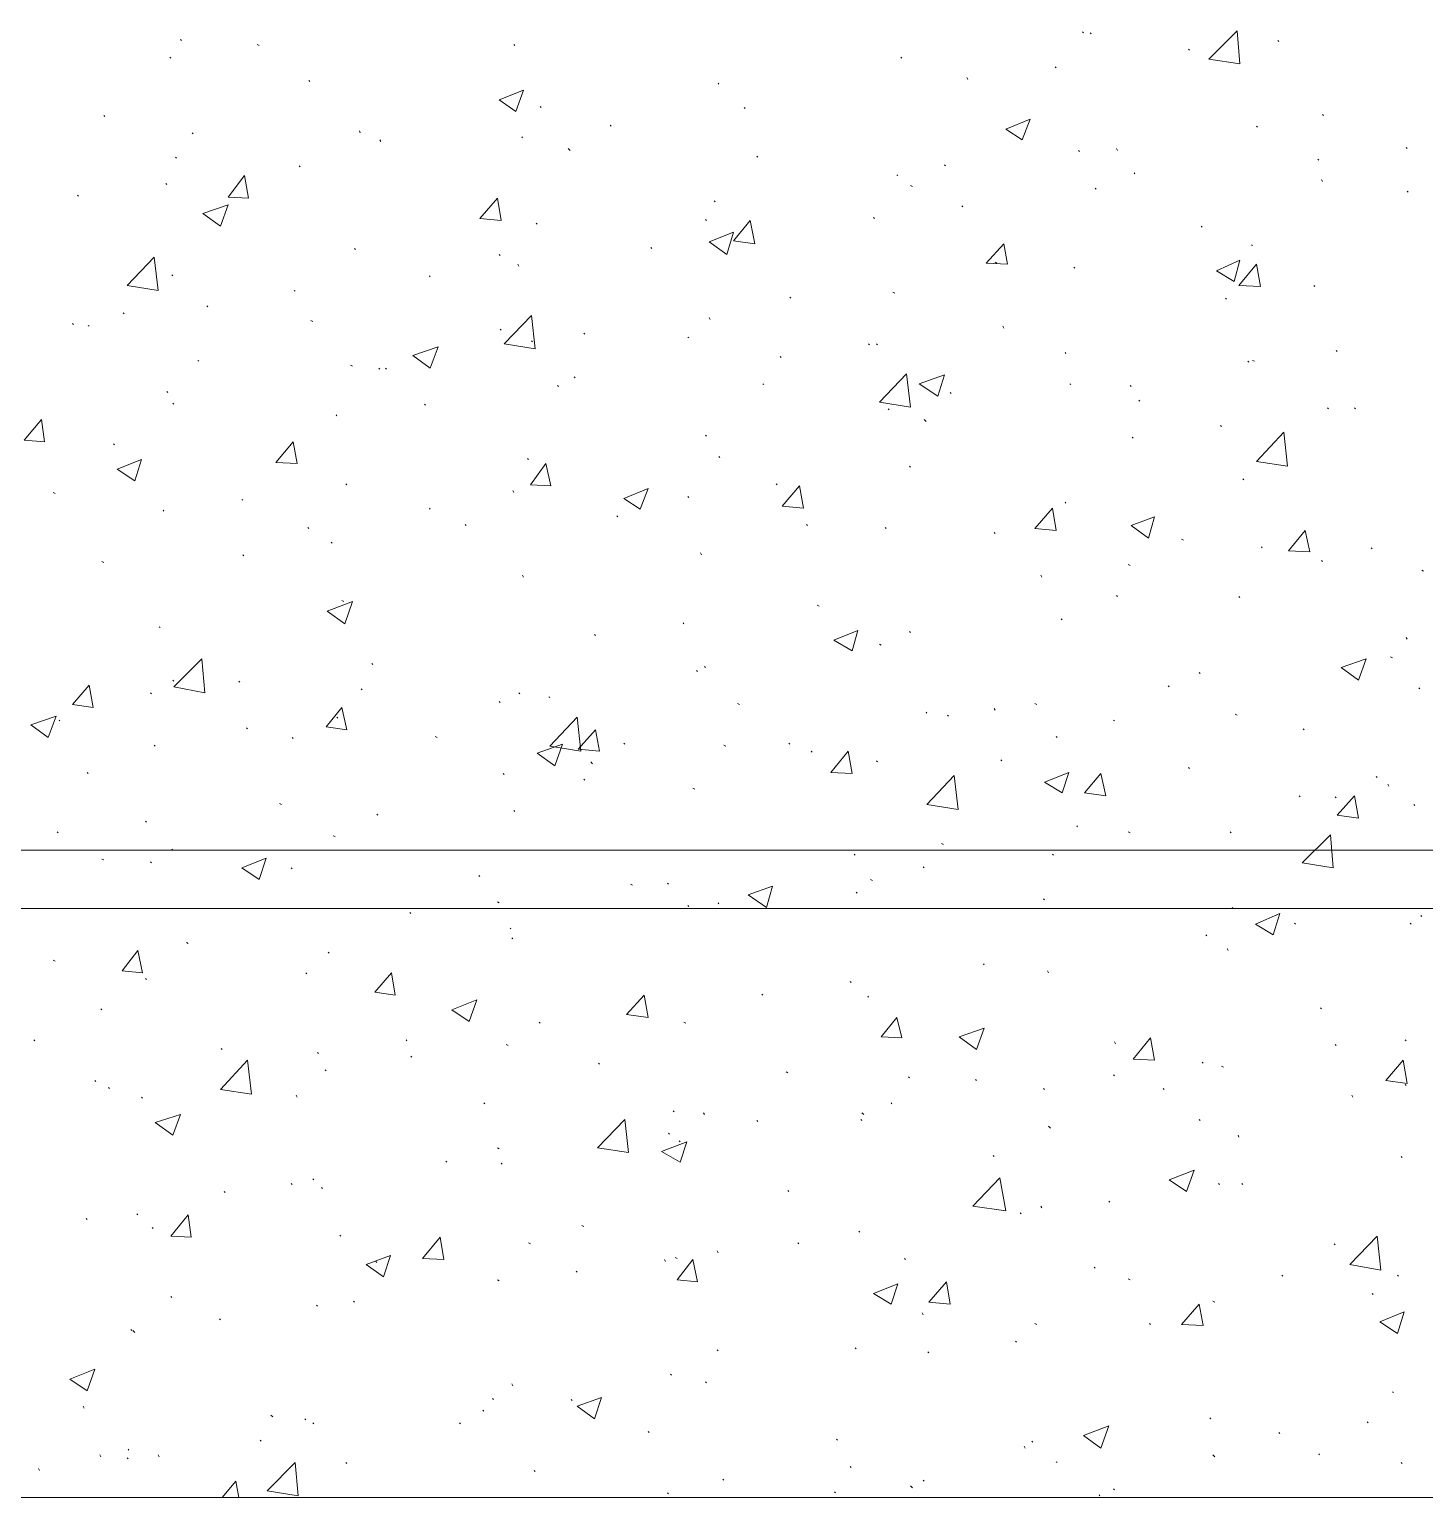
# Model space of a CAD drawing. Header units: millimetres. Extents: x 2928 to 3112, y 1220 to 1280.
# Drawn here: x 2955.221 to 2957.613, y 1240.79 to 1243.308 of the extents above; entities that cross this region are included whole.
import ezdxf

# ---------------------------------------------------------------- set-up
doc = ezdxf.new("R2010")
doc.units = ezdxf.units.MM

msp = doc.modelspace()

# ---------------------------------------------------------------- linework, layer by layer
at = {"color": 253, "linetype": 'Continuous', "lineweight": 5, "true_color": 0x9a9a9a}
for points in [[(2940.97965, 1262.56226), (2981.54689, 1262.56226), (2981.54689, 1240.79028), (2940.97965, 1240.79028)], [(2941.98633, 1261.55224), (2980.53854, 1261.55224), (2980.53854, 1241.8003), (2941.98633, 1241.8003)]]:
    msp.add_lwpolyline(points, close=True, dxfattribs=at)
msp.add_lwpolyline([(2961.2116, 1241.9003), (2942.08633, 1241.9003), (2942.08633, 1247.74538), (2950.25144, 1247.74538), (2950.25144, 1256.61384), (2942.08633, 1256.61384), (2942.08633, 1261.45224), (2961.2116, 1261.45224), (2961.2116, 1249.1904)], dxfattribs=at)
at = {"color": 92, "linetype": 'Continuous', "lineweight": 13, "true_color": 0x00b800}
for points in [[(2955.48152, 1243.28865), (2955.47985, 1243.29032), (2955.47985, 1243.29032)], [(2957.02821, 1243.30198), (2957.02654, 1243.30365), (2957.02654, 1243.30365)], [(2957.04154, 1243.30032), (2957.03988, 1243.30198), (2957.03988, 1243.30198)], [(2957.24321, 1243.25698), (2957.29155, 1243.30532), (2957.29155, 1243.30532)], [(2957.29655, 1243.24865), (2957.29155, 1243.30532), (2957.29155, 1243.30532)], [(2957.36321, 1243.28698), (2957.36155, 1243.28865), (2957.36155, 1243.28865)], [(2955.46319, 1243.25865), (2955.46152, 1243.26032), (2955.46152, 1243.26032)], [(2955.61485, 1243.28032), (2955.61152, 1243.28198), (2955.61152, 1243.28198)], [(2956.05319, 1243.28032), (2956.05153, 1243.28198), (2956.05153, 1243.28198)], [(2956.71654, 1243.25865), (2956.71487, 1243.26032), (2956.71487, 1243.26032)], [(2957.20988, 1243.27198), (2957.20821, 1243.27365), (2957.20821, 1243.27365)], [(2956.98154, 1243.24198), (2956.97987, 1243.24365), (2956.97987, 1243.24365)], [(2957.24321, 1243.25698), (2957.29655, 1243.24865), (2957.29655, 1243.24865)], [(2955.70152, 1243.21865), (2955.69986, 1243.22032), (2955.69986, 1243.22032)], [(2956.4032, 1243.21365), (2956.40153, 1243.21532), (2956.40153, 1243.21532)], [(2956.82987, 1243.22198), (2956.82821, 1243.22532), (2956.82821, 1243.22532)], [(2956.02653, 1243.18698), (2956.06819, 1243.20365), (2956.06819, 1243.20365)], [(2956.02653, 1243.18698), (2956.05486, 1243.16698), (2956.05486, 1243.16698)], [(2956.05486, 1243.16698), (2956.06819, 1243.20365), (2956.06819, 1243.20365)], [(2955.34985, 1243.15865), (2955.34818, 1243.16031), (2955.34818, 1243.16031)], [(2956.0982, 1243.17365), (2956.09653, 1243.17532), (2956.09653, 1243.17532)], [(2956.4482, 1243.17198), (2956.44653, 1243.17365), (2956.44653, 1243.17365)], [(2957.43988, 1243.16031), (2957.43821, 1243.16198), (2957.43821, 1243.16198)], [(2956.2182, 1243.14198), (2956.21653, 1243.14365), (2956.21653, 1243.14365)], [(2956.89487, 1243.13698), (2956.93654, 1243.15365), (2956.93654, 1243.15365)], [(2956.89487, 1243.13698), (2956.92321, 1243.11865), (2956.92321, 1243.11865)], [(2956.92321, 1243.11865), (2956.93654, 1243.15365), (2956.93654, 1243.15365)], [(2957.32655, 1243.14031), (2957.32488, 1243.14198), (2957.32488, 1243.14198)], [(2955.50152, 1243.12865), (2955.49985, 1243.13031), (2955.49985, 1243.13031)], [(2955.78819, 1243.13031), (2955.78652, 1243.13365), (2955.78652, 1243.13365)], [(2955.82319, 1243.11531), (2955.82152, 1243.11865), (2955.82152, 1243.11865)], [(2956.06653, 1243.12198), (2956.06486, 1243.12365), (2956.06486, 1243.12365)], [(2955.47319, 1243.08698), (2955.47152, 1243.08865), (2955.47152, 1243.08865)], [(2956.1482, 1243.10031), (2956.14486, 1243.10365), (2956.14486, 1243.10365)], [(2956.46987, 1243.08865), (2956.4682, 1243.09031), (2956.4682, 1243.09031)], [(2957.02154, 1243.09865), (2957.01987, 1243.10031), (2957.01987, 1243.10031)], [(2957.08654, 1243.10031), (2957.08488, 1243.10365), (2957.08488, 1243.10365)], [(2957.43155, 1243.08365), (2957.42988, 1243.08531), (2957.42988, 1243.08531)], [(2957.58322, 1243.10365), (2957.58155, 1243.10531), (2957.58155, 1243.10531)], [(2955.68486, 1243.07198), (2955.68319, 1243.07365), (2955.68319, 1243.07365)], [(2956.70987, 1243.05698), (2956.7082, 1243.05865), (2956.7082, 1243.05865)], [(2956.79154, 1243.07365), (2956.78987, 1243.07531), (2956.78987, 1243.07531)], [(2957.11654, 1243.06031), (2957.11488, 1243.06198), (2957.11488, 1243.06198)], [(2955.45652, 1243.04198), (2955.45485, 1243.04365), (2955.45485, 1243.04365)], [(2955.56152, 1243.02031), (2955.58985, 1243.05698), (2955.58985, 1243.05698)], [(2955.59652, 1243.01865), (2955.58985, 1243.05698), (2955.58985, 1243.05698)], [(2956.73487, 1243.03865), (2956.73154, 1243.04031), (2956.73154, 1243.04031)], [(2957.04988, 1243.03365), (2957.04821, 1243.03531), (2957.04821, 1243.03531)], [(2957.43821, 1243.04698), (2957.43655, 1243.05031), (2957.43655, 1243.05031)], [(2955.30485, 1243.02198), (2955.30318, 1243.02365), (2955.30318, 1243.02365)], [(2955.56152, 1243.02031), (2955.59652, 1243.01865), (2955.59652, 1243.01865)], [(2955.99319, 1242.98365), (2956.02319, 1243.01865), (2956.02319, 1243.01865)], [(2956.02986, 1242.98031), (2956.02319, 1243.01865), (2956.02319, 1243.01865)], [(2956.39653, 1243.01198), (2956.39487, 1243.01365), (2956.39487, 1243.01365)], [(2957.58488, 1243.02865), (2957.58322, 1243.03031), (2957.58322, 1243.03031)], [(2955.51819, 1242.99198), (2955.56152, 1243.00698), (2955.56152, 1243.00698)], [(2955.51819, 1242.99198), (2955.54819, 1242.97031), (2955.54819, 1242.97031)], [(2955.54819, 1242.97031), (2955.56152, 1243.00698), (2955.56152, 1243.00698)], [(2955.99319, 1242.98365), (2956.02986, 1242.98031), (2956.02986, 1242.98031)], [(2956.66987, 1242.98365), (2956.6682, 1242.98531), (2956.6682, 1242.98531)], [(2956.82154, 1243.00365), (2956.81987, 1243.00531), (2956.81987, 1243.00531)], [(2956.09153, 1242.97365), (2956.08986, 1242.97531), (2956.08986, 1242.97531)], [(2956.38153, 1242.98031), (2956.37987, 1242.98198), (2956.37987, 1242.98198)], [(2956.38653, 1242.94365), (2956.4282, 1242.96031), (2956.4282, 1242.96031)], [(2956.41653, 1242.92198), (2956.4282, 1242.96031), (2956.4282, 1242.96031)], [(2956.4282, 1242.94531), (2956.45653, 1242.98031), (2956.45653, 1242.98031)], [(2956.46487, 1242.94031), (2956.45653, 1242.98031), (2956.45653, 1242.98031)], [(2957.23154, 1242.96865), (2957.22988, 1242.97031), (2957.22988, 1242.97031)], [(2956.2882, 1242.93198), (2956.28653, 1242.93365), (2956.28653, 1242.93365)], [(2956.38653, 1242.94365), (2956.41653, 1242.92198), (2956.41653, 1242.92198)], [(2956.4282, 1242.94531), (2956.46487, 1242.94031), (2956.46487, 1242.94031)], [(2956.86154, 1242.90698), (2956.89154, 1242.94031), (2956.89154, 1242.94031)], [(2956.89821, 1242.90531), (2956.89154, 1242.94031), (2956.89154, 1242.94031)], [(2957.31821, 1242.93698), (2957.31655, 1242.93865), (2957.31655, 1242.93865)], [(2955.38818, 1242.86864), (2955.43485, 1242.91698), (2955.43485, 1242.91698)], [(2955.44152, 1242.86031), (2955.43485, 1242.91698), (2955.43485, 1242.91698)], [(2955.77986, 1242.93031), (2955.77819, 1242.93198), (2955.77819, 1242.93198)], [(2956.02819, 1242.92031), (2956.02653, 1242.92198), (2956.02653, 1242.92198)], [(2956.87987, 1242.90698), (2956.87654, 1242.90864), (2956.87654, 1242.90864)], [(2957.25654, 1242.89364), (2957.29655, 1242.91198), (2957.29655, 1242.91198)], [(2957.28655, 1242.87531), (2957.29655, 1242.91198), (2957.29655, 1242.91198)], [(2955.46652, 1242.88531), (2955.46485, 1242.88698), (2955.46485, 1242.88698)], [(2955.90819, 1242.88364), (2955.90653, 1242.88531), (2955.90653, 1242.88531)], [(2956.05986, 1242.90198), (2956.05819, 1242.90531), (2956.05819, 1242.90531)], [(2956.86154, 1242.90698), (2956.89821, 1242.90531), (2956.89821, 1242.90531)], [(2957.01321, 1242.89864), (2957.01154, 1242.90031), (2957.01154, 1242.90031)], [(2957.25654, 1242.89364), (2957.28655, 1242.87531), (2957.28655, 1242.87531)], [(2957.29488, 1242.86864), (2957.32488, 1242.90531), (2957.32488, 1242.90531)], [(2957.33155, 1242.86698), (2957.32488, 1242.90531), (2957.32488, 1242.90531)], [(2955.38818, 1242.86864), (2955.44152, 1242.86031), (2955.44152, 1242.86031)], [(2955.67652, 1242.85864), (2955.67486, 1242.86031), (2955.67486, 1242.86031)], [(2957.29488, 1242.86864), (2957.33155, 1242.86698), (2957.33155, 1242.86698)], [(2957.42488, 1242.86698), (2957.42321, 1242.86864), (2957.42321, 1242.86864)], [(2955.52652, 1242.83198), (2955.52485, 1242.83364), (2955.52485, 1242.83364)], [(2956.52653, 1242.84698), (2956.52487, 1242.84864), (2956.52487, 1242.84864)], [(2956.70487, 1242.85531), (2956.70154, 1242.85698), (2956.70154, 1242.85698)], [(2957.27321, 1242.84531), (2957.27155, 1242.84698), (2957.27155, 1242.84698)], [(2955.38318, 1242.82031), (2955.38152, 1242.82198), (2955.38152, 1242.82198)], [(2955.70652, 1242.80698), (2955.70319, 1242.80864), (2955.70319, 1242.80864)], [(2956.03486, 1242.76864), (2956.08153, 1242.81698), (2956.08153, 1242.81698)], [(2956.08819, 1242.76031), (2956.08153, 1242.81698), (2956.08153, 1242.81698)], [(2956.3882, 1242.81031), (2956.38653, 1242.81364), (2956.38653, 1242.81364)], [(2955.29652, 1242.80198), (2955.29485, 1242.80364), (2955.29485, 1242.80364)], [(2955.32318, 1242.79864), (2955.32152, 1242.80031), (2955.32152, 1242.80031)], [(2956.02986, 1242.79198), (2956.02819, 1242.79364), (2956.02819, 1242.79364)], [(2956.1732, 1242.78531), (2956.17153, 1242.78698), (2956.17153, 1242.78698)], [(2956.89154, 1242.79531), (2956.88987, 1242.79864), (2956.88987, 1242.79864)], [(2955.87819, 1242.74864), (2955.92153, 1242.76364), (2955.92153, 1242.76364)], [(2955.90819, 1242.72698), (2955.92153, 1242.76364), (2955.92153, 1242.76364)], [(2956.03486, 1242.76864), (2956.08819, 1242.76031), (2956.08819, 1242.76031)], [(2956.08319, 1242.77198), (2956.08153, 1242.77364), (2956.08153, 1242.77364)], [(2956.35153, 1242.77864), (2956.34987, 1242.78031), (2956.34987, 1242.78031)], [(2956.66154, 1242.76698), (2956.65987, 1242.76864), (2956.65987, 1242.76864)], [(2956.67487, 1242.76698), (2956.6732, 1242.76864), (2956.6732, 1242.76864)], [(2957.46321, 1242.75531), (2957.46155, 1242.75698), (2957.46155, 1242.75698)], [(2955.51152, 1242.73864), (2955.50985, 1242.74031), (2955.50985, 1242.74031)], [(2955.77486, 1242.73031), (2955.77152, 1242.73198), (2955.77152, 1242.73198)], [(2955.87819, 1242.74864), (2955.90819, 1242.72698), (2955.90819, 1242.72698)], [(2956.50987, 1242.74531), (2956.5082, 1242.74698), (2956.5082, 1242.74698)], [(2956.99821, 1242.75198), (2956.99654, 1242.75364), (2956.99654, 1242.75364)], [(2957.31155, 1242.73698), (2957.30988, 1242.73864), (2957.30988, 1242.73864)], [(2957.32155, 1242.73864), (2957.31821, 1242.74031), (2957.31821, 1242.74031)], [(2955.82152, 1242.72531), (2955.81986, 1242.72698), (2955.81986, 1242.72698)], [(2955.83319, 1242.72531), (2955.83152, 1242.72698), (2955.83152, 1242.72698)], [(2956.15653, 1242.71031), (2956.15486, 1242.71198), (2956.15486, 1242.71198)], [(2956.6782, 1242.66864), (2956.72487, 1242.71698), (2956.72487, 1242.71698)], [(2956.73154, 1242.66031), (2956.72487, 1242.71698), (2956.72487, 1242.71698)], [(2956.74654, 1242.70031), (2956.78987, 1242.71531), (2956.78987, 1242.71531)], [(2956.7782, 1242.67864), (2956.78987, 1242.71531), (2956.78987, 1242.71531)], [(2955.45819, 1242.68531), (2955.45652, 1242.68697), (2955.45652, 1242.68697)], [(2956.1282, 1242.69531), (2956.12653, 1242.69698), (2956.12653, 1242.69698)], [(2956.47987, 1242.69864), (2956.4782, 1242.70031), (2956.4782, 1242.70031)], [(2956.74654, 1242.70031), (2956.7782, 1242.67864), (2956.7782, 1242.67864)], [(2956.80154, 1242.68364), (2956.79987, 1242.68531), (2956.79987, 1242.68531)], [(2957.00654, 1242.69864), (2957.00487, 1242.70031), (2957.00487, 1242.70031)], [(2957.10988, 1242.69531), (2957.10821, 1242.69698), (2957.10821, 1242.69698)], [(2955.46819, 1242.66531), (2955.46652, 1242.66697), (2955.46652, 1242.66697)], [(2955.89986, 1242.66364), (2955.89819, 1242.66531), (2955.89819, 1242.66531)], [(2956.6782, 1242.66864), (2956.73154, 1242.66031), (2956.73154, 1242.66031)], [(2956.69487, 1242.65531), (2956.6932, 1242.65697), (2956.6932, 1242.65697)], [(2957.12488, 1242.67031), (2957.12321, 1242.67197), (2957.12321, 1242.67197)], [(2957.44821, 1242.65697), (2957.44655, 1242.65864), (2957.44655, 1242.65864)], [(2957.49488, 1242.65697), (2957.49321, 1242.65864), (2957.49321, 1242.65864)], [(2955.21152, 1242.60364), (2955.24152, 1242.63864), (2955.24152, 1242.63864)], [(2955.24652, 1242.60031), (2955.24152, 1242.63864), (2955.24152, 1242.63864)], [(2955.74819, 1242.64531), (2955.74652, 1242.64697), (2955.74652, 1242.64697)], [(2956.7582, 1242.63531), (2956.75487, 1242.63864), (2956.75487, 1242.63864)], [(2956.38153, 1242.61031), (2956.37987, 1242.61197), (2956.37987, 1242.61197)], [(2957.11321, 1242.60697), (2957.11154, 1242.60864), (2957.11154, 1242.60864)], [(2957.26488, 1242.62697), (2957.26321, 1242.62864), (2957.26321, 1242.62864)], [(2957.32488, 1242.56697), (2957.37155, 1242.61697), (2957.37155, 1242.61697)], [(2957.37821, 1242.55864), (2957.37155, 1242.61697), (2957.37155, 1242.61697)], [(2955.21152, 1242.60364), (2955.24652, 1242.60031), (2955.24652, 1242.60031)], [(2955.36652, 1242.59531), (2955.36485, 1242.59697), (2955.36485, 1242.59697)], [(2955.64319, 1242.56531), (2955.67319, 1242.60031), (2955.67319, 1242.60031)], [(2955.67986, 1242.56364), (2955.67319, 1242.60031), (2955.67319, 1242.60031)], [(2955.37152, 1242.55364), (2955.41319, 1242.57031), (2955.41319, 1242.57031)], [(2955.40152, 1242.53364), (2955.41319, 1242.57031), (2955.41319, 1242.57031)], [(2955.64319, 1242.56531), (2955.67986, 1242.56364), (2955.67986, 1242.56364)], [(2956.07653, 1242.57031), (2956.07486, 1242.57197), (2956.07486, 1242.57197)], [(2956.07986, 1242.52697), (2956.10653, 1242.56364), (2956.10653, 1242.56364)], [(2956.11486, 1242.52531), (2956.10653, 1242.56364), (2956.10653, 1242.56364)], [(2956.40487, 1242.57364), (2956.4032, 1242.57531), (2956.4032, 1242.57531)], [(2956.73154, 1242.55697), (2956.72987, 1242.55864), (2956.72987, 1242.55864)], [(2957.32488, 1242.56697), (2957.37821, 1242.55864), (2957.37821, 1242.55864)], [(2955.37152, 1242.55364), (2955.40152, 1242.53364), (2955.40152, 1242.53364)], [(2957.30321, 1242.53531), (2957.30155, 1242.53697), (2957.30155, 1242.53697)], [(2955.26485, 1242.51197), (2955.26152, 1242.51364), (2955.26152, 1242.51364)], [(2955.76486, 1242.52697), (2955.76319, 1242.52864), (2955.76319, 1242.52864)], [(2956.05153, 1242.51364), (2956.04986, 1242.51697), (2956.04986, 1242.51697)], [(2956.07986, 1242.52697), (2956.11486, 1242.52531), (2956.11486, 1242.52531)], [(2956.23986, 1242.50364), (2956.28153, 1242.52031), (2956.28153, 1242.52031)], [(2956.2682, 1242.48531), (2956.28153, 1242.52031), (2956.28153, 1242.52031)], [(2956.35153, 1242.50531), (2956.34987, 1242.50697), (2956.34987, 1242.50697)], [(2956.5032, 1242.52697), (2956.50153, 1242.52864), (2956.50153, 1242.52864)], [(2956.51153, 1242.49031), (2956.54153, 1242.52531), (2956.54153, 1242.52531)], [(2956.5482, 1242.48697), (2956.54153, 1242.52531), (2956.54153, 1242.52531)], [(2955.45152, 1242.48197), (2955.44985, 1242.48364), (2955.44985, 1242.48364)], [(2955.58652, 1242.50031), (2955.58485, 1242.50197), (2955.58485, 1242.50197)], [(2955.90819, 1242.48531), (2955.90653, 1242.48697), (2955.90653, 1242.48697)], [(2956.23986, 1242.50364), (2956.2682, 1242.48531), (2956.2682, 1242.48531)], [(2956.51153, 1242.49031), (2956.5482, 1242.48697), (2956.5482, 1242.48697)], [(2956.94487, 1242.45197), (2956.97487, 1242.48697), (2956.97487, 1242.48697)], [(2956.98154, 1242.44864), (2956.97487, 1242.48697), (2956.97487, 1242.48697)], [(2956.99821, 1242.49531), (2956.99654, 1242.49697), (2956.99654, 1242.49697)], [(2955.96986, 1242.45697), (2955.96819, 1242.45864), (2955.96819, 1242.45864)], [(2956.22986, 1242.47197), (2956.2282, 1242.47364), (2956.2282, 1242.47364)], [(2956.55487, 1242.45697), (2956.5532, 1242.45864), (2956.5532, 1242.45864)], [(2957.10988, 1242.45697), (2957.14988, 1242.47197), (2957.14988, 1242.47197)], [(2957.10988, 1242.45697), (2957.13988, 1242.4353), (2957.13988, 1242.4353)], [(2957.13988, 1242.4353), (2957.14988, 1242.47197), (2957.14988, 1242.47197)], [(2955.69986, 1242.45197), (2955.69819, 1242.45364), (2955.69819, 1242.45364)], [(2956.68987, 1242.45197), (2956.6882, 1242.45364), (2956.6882, 1242.45364)], [(2956.87654, 1242.44364), (2956.87487, 1242.4453), (2956.87487, 1242.4453)], [(2956.94487, 1242.45197), (2956.98154, 1242.44864), (2956.98154, 1242.44864)], [(2957.19988, 1242.43197), (2957.19654, 1242.43364), (2957.19654, 1242.43364)], [(2957.37988, 1242.41364), (2957.40821, 1242.44864), (2957.40821, 1242.44864)], [(2957.41655, 1242.41197), (2957.40821, 1242.44864), (2957.40821, 1242.44864)], [(2955.58819, 1242.4053), (2955.58652, 1242.40697), (2955.58652, 1242.40697)], [(2955.73986, 1242.42697), (2955.73819, 1242.42864), (2955.73819, 1242.42864)], [(2956.3732, 1242.40697), (2956.37153, 1242.4103), (2956.37153, 1242.4103)], [(2957.33488, 1242.41864), (2957.33321, 1242.4203), (2957.33321, 1242.4203)], [(2957.37988, 1242.41364), (2957.41655, 1242.41197), (2957.41655, 1242.41197)], [(2957.52322, 1242.41697), (2957.52155, 1242.41864), (2957.52155, 1242.41864)], [(2955.34818, 1242.39364), (2955.34485, 1242.3953), (2955.34485, 1242.3953)], [(2957.10821, 1242.38864), (2957.10488, 1242.3903), (2957.10488, 1242.3903)], [(2957.43821, 1242.3953), (2957.43655, 1242.39697), (2957.43655, 1242.39697)], [(2957.61155, 1242.37864), (2957.60822, 1242.3803), (2957.60822, 1242.3803)], [(2956.06819, 1242.36864), (2956.06653, 1242.37197), (2956.06653, 1242.37197)], [(2956.95654, 1242.36864), (2956.95487, 1242.37197), (2956.95487, 1242.37197)], [(2955.75986, 1242.32697), (2955.75652, 1242.32864), (2955.75652, 1242.32864)], [(2957.08654, 1242.3353), (2957.08488, 1242.33697), (2957.08488, 1242.33697)], [(2957.29655, 1242.33364), (2957.29488, 1242.3353), (2957.29488, 1242.3353)], [(2955.73152, 1242.3103), (2955.77486, 1242.32697), (2955.77486, 1242.32697)], [(2955.73152, 1242.3103), (2955.76152, 1242.28864), (2955.76152, 1242.28864)], [(2955.76152, 1242.28864), (2955.77486, 1242.32697), (2955.77486, 1242.32697)], [(2956.57487, 1242.31864), (2956.57154, 1242.3203), (2956.57154, 1242.3203)], [(2955.44485, 1242.28197), (2955.44319, 1242.28364), (2955.44319, 1242.28364)], [(2956.3432, 1242.28864), (2956.34153, 1242.2903), (2956.34153, 1242.2903)], [(2956.99154, 1242.2953), (2956.98987, 1242.29697), (2956.98987, 1242.29697)], [(2956.19153, 1242.26864), (2956.18986, 1242.2703), (2956.18986, 1242.2703)], [(2956.59987, 1242.2603), (2956.64154, 1242.27697), (2956.64154, 1242.27697)], [(2956.59987, 1242.2603), (2956.63154, 1242.24197), (2956.63154, 1242.24197)], [(2956.63154, 1242.24197), (2956.64154, 1242.27697), (2956.64154, 1242.27697)], [(2956.68154, 1242.25197), (2956.6782, 1242.25364), (2956.6782, 1242.25364)], [(2956.73154, 1242.27364), (2956.72987, 1242.2753), (2956.72987, 1242.2753)], [(2957.58322, 1242.26197), (2957.58155, 1242.2653), (2957.58155, 1242.2653)], [(2955.46819, 1242.1803), (2955.51652, 1242.22864), (2955.51652, 1242.22864)], [(2955.52152, 1242.1703), (2955.51652, 1242.22864), (2955.51652, 1242.22864)], [(2957.46988, 1242.21363), (2957.51322, 1242.22864), (2957.51322, 1242.22864)], [(2957.49988, 1242.19197), (2957.51322, 1242.22864), (2957.51322, 1242.22864)], [(2957.55822, 1242.2303), (2957.55488, 1242.23197), (2957.55488, 1242.23197)], [(2955.80986, 1242.21863), (2955.80819, 1242.2203), (2955.80819, 1242.2203)], [(2956.36653, 1242.20697), (2956.36487, 1242.20863), (2956.36487, 1242.20863)], [(2956.37987, 1242.21363), (2956.3782, 1242.2153), (2956.3782, 1242.2153)], [(2957.22821, 1242.20363), (2957.22654, 1242.2053), (2957.22654, 1242.2053)], [(2957.46988, 1242.21363), (2957.49988, 1242.19197), (2957.49988, 1242.19197)], [(2955.29485, 1242.1503), (2955.32318, 1242.18363), (2955.32318, 1242.18363)], [(2955.32985, 1242.1453), (2955.32318, 1242.18363), (2955.32318, 1242.18363)], [(2955.46819, 1242.1903), (2955.46652, 1242.19197), (2955.46652, 1242.19197)], [(2955.46819, 1242.1803), (2955.52152, 1242.1703), (2955.52152, 1242.1703)], [(2955.58152, 1242.18863), (2955.57985, 1242.1903), (2955.57985, 1242.1903)], [(2957.17488, 1242.1803), (2957.17321, 1242.18197), (2957.17321, 1242.18197)], [(2957.60488, 1242.17697), (2957.60322, 1242.17863), (2957.60322, 1242.17863)], [(2955.42985, 1242.16863), (2955.42819, 1242.1703), (2955.42819, 1242.1703)], [(2955.79152, 1242.1753), (2955.78986, 1242.17697), (2955.78986, 1242.17697)], [(2956.02819, 1242.15363), (2956.02653, 1242.1553), (2956.02653, 1242.1553)], [(2956.06153, 1242.16863), (2956.05986, 1242.1703), (2956.05986, 1242.1703)], [(2956.1132, 1242.16197), (2956.11153, 1242.16363), (2956.11153, 1242.16363)], [(2955.22318, 1242.1153), (2955.26652, 1242.1303), (2955.26652, 1242.1303)], [(2955.25318, 1242.09363), (2955.26652, 1242.1303), (2955.26652, 1242.1303)], [(2955.29485, 1242.1503), (2955.32985, 1242.1453), (2955.32985, 1242.1453)], [(2955.72986, 1242.11197), (2955.75652, 1242.1453), (2955.75652, 1242.1453)], [(2955.74986, 1242.12697), (2955.74819, 1242.12863), (2955.74819, 1242.12863)], [(2955.76486, 1242.10697), (2955.75652, 1242.1453), (2955.75652, 1242.1453)], [(2956.1132, 1242.07863), (2956.15986, 1242.12863), (2956.15986, 1242.12863)], [(2956.16653, 1242.0703), (2956.15986, 1242.12863), (2956.15986, 1242.12863)], [(2956.4382, 1242.1503), (2956.43487, 1242.15197), (2956.43487, 1242.15197)], [(2956.75987, 1242.1353), (2956.7582, 1242.13697), (2956.7582, 1242.13697)], [(2956.79654, 1242.1303), (2956.79487, 1242.13197), (2956.79487, 1242.13197)], [(2956.87654, 1242.1403), (2956.87487, 1242.14363), (2956.87487, 1242.14363)], [(2956.94821, 1242.1503), (2956.94487, 1242.15197), (2956.94487, 1242.15197)], [(2957.29155, 1242.13197), (2957.28821, 1242.13363), (2957.28821, 1242.13363)], [(2955.22318, 1242.1153), (2955.25318, 1242.09363), (2955.25318, 1242.09363)], [(2955.27318, 1242.12197), (2955.27152, 1242.12363), (2955.27152, 1242.12363)], [(2955.59485, 1242.10863), (2955.59319, 1242.1103), (2955.59319, 1242.1103)], [(2955.72986, 1242.11197), (2955.76486, 1242.10697), (2955.76486, 1242.10697)], [(2956.16153, 1242.07363), (2956.19153, 1242.10697), (2956.19153, 1242.10697)], [(2956.1982, 1242.0703), (2956.19153, 1242.10697), (2956.19153, 1242.10697)], [(2957.08154, 1242.12197), (2957.07988, 1242.12363), (2957.07988, 1242.12363)], [(2957.40655, 1242.10697), (2957.40488, 1242.10863), (2957.40488, 1242.10863)], [(2955.43652, 1242.07863), (2955.43485, 1242.0803), (2955.43485, 1242.0803)], [(2955.67319, 1242.09197), (2955.67152, 1242.09363), (2955.67152, 1242.09363)], [(2955.91986, 1242.09363), (2955.91653, 1242.0953), (2955.91653, 1242.0953)], [(2956.09153, 1242.06697), (2956.13486, 1242.08197), (2956.13486, 1242.08197)], [(2956.1132, 1242.07863), (2956.16653, 1242.0703), (2956.16653, 1242.0703)], [(2956.12153, 1242.0453), (2956.13486, 1242.08197), (2956.13486, 1242.08197)], [(2956.24153, 1242.08197), (2956.23986, 1242.08363), (2956.23986, 1242.08363)], [(2956.41487, 1242.07863), (2956.41153, 1242.0803), (2956.41153, 1242.0803)], [(2956.52487, 1242.08197), (2956.5232, 1242.08363), (2956.5232, 1242.08363)], [(2956.98321, 1242.09363), (2956.98154, 1242.0953), (2956.98154, 1242.0953)], [(2956.09153, 1242.06697), (2956.12153, 1242.0453), (2956.12153, 1242.0453)], [(2956.16153, 1242.07363), (2956.1982, 1242.0703), (2956.1982, 1242.0703)], [(2956.18653, 1242.04863), (2956.1832, 1242.05197), (2956.1832, 1242.05197)], [(2956.5632, 1242.06863), (2956.56154, 1242.0703), (2956.56154, 1242.0703)], [(2956.59487, 1242.03363), (2956.62487, 1242.0703), (2956.62487, 1242.0703)], [(2956.63154, 1242.03197), (2956.62487, 1242.0703), (2956.62487, 1242.0703)], [(2956.67487, 1242.05197), (2956.6732, 1242.05363), (2956.6732, 1242.05363)], [(2956.88821, 1242.05363), (2956.88654, 1242.0553), (2956.88654, 1242.0553)], [(2955.32152, 1242.03197), (2955.31985, 1242.03363), (2955.31985, 1242.03363)], [(2956.03486, 1242.0303), (2956.03319, 1242.03197), (2956.03319, 1242.03197)], [(2956.59487, 1242.03363), (2956.63154, 1242.03197), (2956.63154, 1242.03197)], [(2956.75987, 1241.97863), (2956.80654, 1242.02863), (2956.80654, 1242.02863)], [(2956.81321, 1241.9703), (2956.80654, 1242.02863), (2956.80654, 1242.02863)], [(2956.96154, 1242.01697), (2957.00321, 1242.03363), (2957.00321, 1242.03363)], [(2956.99154, 1241.99863), (2957.00321, 1242.03363), (2957.00321, 1242.03363)], [(2957.02988, 1241.99863), (2957.05821, 1242.03197), (2957.05821, 1242.03197)], [(2957.06654, 1241.99363), (2957.05821, 1242.03197), (2957.05821, 1242.03197)], [(2957.20988, 1242.0403), (2957.20821, 1242.04197), (2957.20821, 1242.04197)], [(2957.53155, 1242.0253), (2957.52988, 1242.02697), (2957.52988, 1242.02697)], [(2956.1732, 1242.0203), (2956.17153, 1242.02197), (2956.17153, 1242.02197)], [(2956.36153, 1242.0053), (2956.3582, 1242.00697), (2956.3582, 1242.00697)], [(2956.96154, 1242.01697), (2956.99154, 1241.99863), (2956.99154, 1241.99863)], [(2957.55155, 1242.0103), (2957.54988, 1242.01363), (2957.54988, 1242.01363)], [(2955.65319, 1241.97863), (2955.64986, 1241.9803), (2955.64986, 1241.9803)], [(2956.75987, 1241.97863), (2956.81321, 1241.9703), (2956.81321, 1241.9703)], [(2957.02988, 1241.99863), (2957.06654, 1241.99363), (2957.06654, 1241.99363)], [(2957.39988, 1241.99196), (2957.39821, 1241.99363), (2957.39821, 1241.99363)], [(2957.46155, 1241.9903), (2957.45988, 1241.99196), (2957.45988, 1241.99196)], [(2957.46321, 1241.9603), (2957.49321, 1241.99363), (2957.49321, 1241.99363)], [(2957.49988, 1241.9553), (2957.49321, 1241.99363), (2957.49321, 1241.99363)], [(2957.59655, 1241.97696), (2957.59488, 1241.97863), (2957.59488, 1241.97863)], [(2955.81819, 1241.9603), (2955.81652, 1241.96196), (2955.81652, 1241.96196)], [(2956.05319, 1241.96696), (2956.05153, 1241.96863), (2956.05153, 1241.96863)], [(2957.46321, 1241.9603), (2957.49988, 1241.9553), (2957.49988, 1241.9553)], [(2955.26985, 1241.9303), (2955.26818, 1241.93196), (2955.26818, 1241.93196)], [(2955.42152, 1241.94863), (2955.41985, 1241.9503), (2955.41985, 1241.9503)], [(2957.01821, 1241.9403), (2957.01654, 1241.94196), (2957.01654, 1241.94196)], [(2957.10821, 1241.9303), (2957.10488, 1241.93196), (2957.10488, 1241.93196)], [(2957.28155, 1241.9303), (2957.27988, 1241.93196), (2957.27988, 1241.93196)], [(2957.40321, 1241.87863), (2957.45155, 1241.92696), (2957.45155, 1241.92696)], [(2957.45655, 1241.8703), (2957.45155, 1241.92696), (2957.45155, 1241.92696)], [(2955.46652, 1241.9003), (2955.46485, 1241.90196), (2955.46485, 1241.90196)], [(2955.74486, 1241.92363), (2955.74152, 1241.9253), (2955.74152, 1241.9253)], [(2956.7882, 1241.9103), (2956.78487, 1241.91196), (2956.78487, 1241.91196)], [(2955.34818, 1241.88363), (2955.34485, 1241.8853), (2955.34485, 1241.8853)], [(2955.42985, 1241.87863), (2955.42819, 1241.8803), (2955.42819, 1241.8803)], [(2955.58485, 1241.8703), (2955.62652, 1241.88696), (2955.62652, 1241.88696)], [(2955.61485, 1241.8503), (2955.62652, 1241.88696), (2955.62652, 1241.88696)], [(2956.63654, 1241.89196), (2956.63487, 1241.89363), (2956.63487, 1241.89363)], [(2956.97654, 1241.89196), (2956.97487, 1241.89363), (2956.97487, 1241.89363)], [(2957.40321, 1241.87863), (2957.45655, 1241.8703), (2957.45655, 1241.8703)], [(2955.58485, 1241.8703), (2955.61485, 1241.8503), (2955.61485, 1241.8503)], [(2955.67152, 1241.86863), (2955.66986, 1241.8703), (2955.66986, 1241.8703)], [(2955.99319, 1241.8553), (2955.99153, 1241.85696), (2955.99153, 1241.85696)], [(2956.66654, 1241.84863), (2956.6632, 1241.8503), (2956.6632, 1241.8503)], [(2956.75487, 1241.8703), (2956.7532, 1241.87196), (2956.7532, 1241.87196)], [(2956.25486, 1241.8403), (2956.25153, 1241.84196), (2956.25153, 1241.84196)], [(2956.31653, 1241.84196), (2956.31486, 1241.84363), (2956.31486, 1241.84363)], [(2956.4532, 1241.82363), (2956.49487, 1241.83863), (2956.49487, 1241.83863)], [(2956.48487, 1241.80196), (2956.49487, 1241.83863), (2956.49487, 1241.83863)], [(2956.63987, 1241.82696), (2956.6382, 1241.82863), (2956.6382, 1241.82863)], [(2956.02653, 1241.8103), (2956.02319, 1241.81196), (2956.02319, 1241.81196)], [(2956.35153, 1241.80363), (2956.34987, 1241.8053), (2956.34987, 1241.8053)], [(2956.4032, 1241.80863), (2956.40153, 1241.8103), (2956.40153, 1241.8103)], [(2956.4532, 1241.82363), (2956.48487, 1241.80196), (2956.48487, 1241.80196)], [(2956.96154, 1241.8153), (2956.95987, 1241.81696), (2956.95987, 1241.81696)], [(2957.28488, 1241.8003), (2957.28321, 1241.80196), (2957.28321, 1241.80196)], [(2955.87486, 1241.79196), (2955.87319, 1241.79363), (2955.87319, 1241.79363)], [(2957.32321, 1241.77363), (2957.36488, 1241.79196), (2957.36488, 1241.79196)], [(2957.35321, 1241.75529), (2957.36488, 1241.79196), (2957.36488, 1241.79196)], [(2957.39155, 1241.77363), (2957.38988, 1241.7753), (2957.38988, 1241.7753)], [(2957.58988, 1241.77363), (2957.58822, 1241.7753), (2957.58822, 1241.7753)], [(2957.60822, 1241.78696), (2957.60655, 1241.78863), (2957.60655, 1241.78863)], [(2956.04653, 1241.7653), (2956.04486, 1241.76696), (2956.04486, 1241.76696)], [(2956.04986, 1241.74863), (2956.04819, 1241.75029), (2956.04819, 1241.75029)], [(2957.23988, 1241.75363), (2957.23821, 1241.75529), (2957.23821, 1241.75529)], [(2957.32321, 1241.77363), (2957.35321, 1241.75529), (2957.35321, 1241.75529)], [(2955.37985, 1241.69363), (2955.40652, 1241.72863), (2955.40652, 1241.72863)], [(2955.41485, 1241.69029), (2955.40652, 1241.72863), (2955.40652, 1241.72863)], [(2955.49319, 1241.74029), (2955.48985, 1241.74196), (2955.48985, 1241.74196)], [(2955.73486, 1241.72363), (2955.73319, 1241.72529), (2955.73319, 1241.72529)], [(2957.27655, 1241.72863), (2957.27488, 1241.73196), (2957.27488, 1241.73196)], [(2955.26485, 1241.71029), (2955.26152, 1241.71196), (2955.26152, 1241.71196)], [(2956.85821, 1241.70363), (2956.85654, 1241.70529), (2956.85654, 1241.70529)], [(2955.37985, 1241.69363), (2955.41485, 1241.69029), (2955.41485, 1241.69029)], [(2955.42152, 1241.67863), (2955.41985, 1241.68029), (2955.41985, 1241.68029)], [(2955.69652, 1241.68863), (2955.69486, 1241.69029), (2955.69486, 1241.69029)], [(2955.81319, 1241.65696), (2955.84152, 1241.69029), (2955.84152, 1241.69029)], [(2955.84819, 1241.65196), (2955.84152, 1241.69029), (2955.84152, 1241.69029)], [(2956.62987, 1241.67363), (2956.6282, 1241.67529), (2956.6282, 1241.67529)], [(2956.96821, 1241.69029), (2956.96654, 1241.69363), (2956.96654, 1241.69363)], [(2955.81319, 1241.65696), (2955.84819, 1241.65196), (2955.84819, 1241.65196)], [(2956.24486, 1241.61863), (2956.27486, 1241.65196), (2956.27486, 1241.65196)], [(2956.28153, 1241.61363), (2956.27486, 1241.65196), (2956.27486, 1241.65196)], [(2956.4782, 1241.65196), (2956.47653, 1241.65363), (2956.47653, 1241.65363)], [(2956.65987, 1241.64863), (2956.6582, 1241.65029), (2956.6582, 1241.65029)], [(2955.34485, 1241.62696), (2955.34318, 1241.62863), (2955.34318, 1241.62863)], [(2955.94486, 1241.62696), (2955.98819, 1241.64363), (2955.98819, 1241.64363)], [(2955.94486, 1241.62696), (2955.97486, 1241.60696), (2955.97486, 1241.60696)], [(2955.97486, 1241.60696), (2955.98819, 1241.64363), (2955.98819, 1241.64363)], [(2957.43655, 1241.62863), (2957.43488, 1241.63029), (2957.43488, 1241.63029)], [(2956.09653, 1241.60363), (2956.09486, 1241.60529), (2956.09486, 1241.60529)], [(2956.24486, 1241.61863), (2956.28153, 1241.61363), (2956.28153, 1241.61363)], [(2956.34653, 1241.60363), (2956.3432, 1241.60529), (2956.3432, 1241.60529)], [(2956.68154, 1241.58029), (2956.7082, 1241.61363), (2956.7082, 1241.61363)], [(2956.71654, 1241.57863), (2956.7082, 1241.61363), (2956.7082, 1241.61363)], [(2955.22985, 1241.57363), (2955.22818, 1241.57529), (2955.22818, 1241.57529)], [(2955.86819, 1241.57363), (2955.86653, 1241.57529), (2955.86653, 1241.57529)], [(2956.68154, 1241.58029), (2956.71654, 1241.57863), (2956.71654, 1241.57863)], [(2956.81487, 1241.58029), (2956.85821, 1241.59529), (2956.85821, 1241.59529)], [(2956.81487, 1241.58029), (2956.84487, 1241.55863), (2956.84487, 1241.55863)], [(2956.84487, 1241.55863), (2956.85821, 1241.59529), (2956.85821, 1241.59529)], [(2957.11321, 1241.54196), (2957.14321, 1241.57863), (2957.14321, 1241.57863)], [(2957.14988, 1241.54029), (2957.14321, 1241.57863), (2957.14321, 1241.57863)], [(2957.58155, 1241.57363), (2957.57988, 1241.57529), (2957.57988, 1241.57529)], [(2955.55152, 1241.55863), (2955.54985, 1241.56029), (2955.54985, 1241.56029)], [(2955.71652, 1241.55196), (2955.71486, 1241.55363), (2955.71486, 1241.55363)], [(2956.04153, 1241.56529), (2956.03819, 1241.56696), (2956.03819, 1241.56696)], [(2957.08321, 1241.56863), (2957.08154, 1241.57196), (2957.08154, 1241.57196)], [(2957.46155, 1241.56529), (2957.45988, 1241.56696), (2957.45988, 1241.56696)], [(2955.54819, 1241.49029), (2955.59485, 1241.54029), (2955.59485, 1241.54029)], [(2955.60152, 1241.48196), (2955.59485, 1241.54029), (2955.59485, 1241.54029)], [(2955.72986, 1241.52196), (2955.72819, 1241.52362), (2955.72819, 1241.52362)], [(2955.87653, 1241.54529), (2955.87486, 1241.54696), (2955.87486, 1241.54696)], [(2956.1982, 1241.53363), (2956.19653, 1241.53529), (2956.19653, 1241.53529)], [(2957.11321, 1241.54196), (2957.14988, 1241.54029), (2957.14988, 1241.54029)], [(2957.23321, 1241.53529), (2957.23154, 1241.53696), (2957.23154, 1241.53696)], [(2957.26821, 1241.52863), (2957.26488, 1241.53029), (2957.26488, 1241.53029)], [(2957.54655, 1241.50529), (2957.57655, 1241.54029), (2957.57655, 1241.54029)], [(2957.58322, 1241.50029), (2957.57655, 1241.54029), (2957.57655, 1241.54029)], [(2955.33485, 1241.50362), (2955.33318, 1241.50529), (2955.33318, 1241.50529)], [(2956.52153, 1241.51862), (2956.5182, 1241.52029), (2956.5182, 1241.52029)], [(2956.72987, 1241.51029), (2956.7282, 1241.51196), (2956.7282, 1241.51196)], [(2956.84487, 1241.50529), (2956.84321, 1241.50696), (2956.84321, 1241.50696)], [(2957.08154, 1241.51362), (2957.07988, 1241.51529), (2957.07988, 1241.51529)], [(2957.54655, 1241.50529), (2957.58322, 1241.50029), (2957.58322, 1241.50029)], [(2957.58155, 1241.49696), (2957.57988, 1241.49862), (2957.57988, 1241.49862)], [(2955.35818, 1241.49196), (2955.35652, 1241.49362), (2955.35652, 1241.49362)], [(2955.41485, 1241.47529), (2955.41319, 1241.47696), (2955.41319, 1241.47696)], [(2955.54819, 1241.49029), (2955.60152, 1241.48196), (2955.60152, 1241.48196)], [(2955.67986, 1241.47696), (2955.67819, 1241.48029), (2955.67819, 1241.48029)], [(2956.96154, 1241.49029), (2956.95987, 1241.49196), (2956.95987, 1241.49196)], [(2957.16654, 1241.49029), (2957.16488, 1241.49196), (2957.16488, 1241.49196)], [(2957.48988, 1241.47696), (2957.48821, 1241.48029), (2957.48821, 1241.48029)], [(2956.00153, 1241.46529), (2955.99986, 1241.46696), (2955.99986, 1241.46696)], [(2956.32653, 1241.45196), (2956.32486, 1241.45362), (2956.32486, 1241.45362)], [(2956.3782, 1241.44696), (2956.37653, 1241.45029), (2956.37653, 1241.45029)], [(2956.65154, 1241.44696), (2956.6482, 1241.45029), (2956.6482, 1241.45029)], [(2956.69987, 1241.46529), (2956.6982, 1241.46696), (2956.6982, 1241.46696)], [(2955.43652, 1241.43362), (2955.47985, 1241.44696), (2955.47985, 1241.44696)], [(2955.43652, 1241.43362), (2955.46652, 1241.41196), (2955.46652, 1241.41196)], [(2955.46652, 1241.41196), (2955.47985, 1241.44696), (2955.47985, 1241.44696)], [(2956.19486, 1241.39029), (2956.24153, 1241.43862), (2956.24153, 1241.43862)], [(2956.2482, 1241.38196), (2956.24153, 1241.43862), (2956.24153, 1241.43862)], [(2956.46987, 1241.43529), (2956.4682, 1241.43696), (2956.4682, 1241.43696)], [(2956.6482, 1241.43696), (2956.64654, 1241.43862), (2956.64654, 1241.43862)], [(2956.97154, 1241.42362), (2956.96821, 1241.42696), (2956.96821, 1241.42696)], [(2957.22821, 1241.43696), (2957.22654, 1241.43862), (2957.22654, 1241.43862)], [(2956.30486, 1241.38362), (2956.3482, 1241.40029), (2956.3482, 1241.40029)], [(2956.3182, 1241.41362), (2956.31653, 1241.41529), (2956.31653, 1241.41529)], [(2956.33653, 1241.40029), (2956.33487, 1241.40196), (2956.33487, 1241.40196)], [(2956.33653, 1241.36529), (2956.3482, 1241.40029), (2956.3482, 1241.40029)], [(2957.29488, 1241.40862), (2957.29321, 1241.41196), (2957.29321, 1241.41196)], [(2956.02653, 1241.38862), (2956.02319, 1241.39029), (2956.02319, 1241.39029)], [(2956.19486, 1241.39029), (2956.2482, 1241.38196), (2956.2482, 1241.38196)], [(2956.30486, 1241.38362), (2956.33653, 1241.36529), (2956.33653, 1241.36529)], [(2956.87487, 1241.37529), (2956.87321, 1241.37696), (2956.87321, 1241.37696)], [(2957.57488, 1241.37362), (2957.57322, 1241.37529), (2957.57322, 1241.37529)], [(2955.93653, 1241.36529), (2955.93486, 1241.36696), (2955.93486, 1241.36696)], [(2956.03153, 1241.36196), (2956.02986, 1241.36362), (2956.02986, 1241.36362)], [(2957.17488, 1241.33529), (2957.21821, 1241.35196), (2957.21821, 1241.35196)], [(2957.20488, 1241.31529), (2957.21821, 1241.35196), (2957.21821, 1241.35196)], [(2955.67152, 1241.32696), (2955.66986, 1241.32862), (2955.66986, 1241.32862)], [(2955.70819, 1241.33529), (2955.70652, 1241.33696), (2955.70652, 1241.33696)], [(2955.72319, 1241.32029), (2955.72152, 1241.32196), (2955.72152, 1241.32196)], [(2956.83821, 1241.29029), (2956.88487, 1241.33862), (2956.88487, 1241.33862)], [(2956.89487, 1241.28195), (2956.88487, 1241.33862), (2956.88487, 1241.33862)], [(2957.17488, 1241.33529), (2957.20488, 1241.31529), (2957.20488, 1241.31529)], [(2957.26155, 1241.32696), (2957.25988, 1241.32862), (2957.25988, 1241.32862)], [(2957.30155, 1241.32696), (2957.29988, 1241.32862), (2957.29988, 1241.32862)], [(2955.55652, 1241.31362), (2955.55485, 1241.31529), (2955.55485, 1241.31529)], [(2956.5232, 1241.31529), (2956.52153, 1241.31696), (2956.52153, 1241.31696)], [(2957.07321, 1241.29696), (2957.07154, 1241.29862), (2957.07154, 1241.29862)], [(2955.40652, 1241.27529), (2955.40485, 1241.27695), (2955.40485, 1241.27695)], [(2955.46319, 1241.23862), (2955.49319, 1241.27529), (2955.49319, 1241.27529)], [(2955.49819, 1241.23695), (2955.49319, 1241.27529), (2955.49319, 1241.27529)], [(2956.83821, 1241.29029), (2956.89487, 1241.28195), (2956.89487, 1241.28195)], [(2956.92154, 1241.27695), (2956.91987, 1241.27862), (2956.91987, 1241.27862)], [(2956.95654, 1241.28695), (2956.95487, 1241.29029), (2956.95487, 1241.29029)], [(2955.31985, 1241.26695), (2955.31818, 1241.26862), (2955.31818, 1241.26862)], [(2955.43319, 1241.25195), (2955.43152, 1241.25362), (2955.43152, 1241.25362)], [(2956.17153, 1241.25529), (2956.1682, 1241.25695), (2956.1682, 1241.25695)], [(2956.64487, 1241.24529), (2956.6432, 1241.24695), (2956.6432, 1241.24695)], [(2955.46319, 1241.23862), (2955.49819, 1241.23695), (2955.49819, 1241.23695)], [(2955.75486, 1241.23862), (2955.75319, 1241.24029), (2955.75319, 1241.24029)], [(2955.89486, 1241.20029), (2955.92486, 1241.23695), (2955.92486, 1241.23695)], [(2955.93153, 1241.19862), (2955.92486, 1241.23695), (2955.92486, 1241.23695)], [(2956.07986, 1241.22529), (2956.07653, 1241.22695), (2956.07653, 1241.22695)], [(2956.53987, 1241.22529), (2956.5382, 1241.22695), (2956.5382, 1241.22695)], [(2957.45988, 1241.22362), (2957.45821, 1241.22529), (2957.45821, 1241.22529)], [(2957.48488, 1241.19029), (2957.53155, 1241.23862), (2957.53155, 1241.23862)], [(2957.53822, 1241.18029), (2957.53155, 1241.23862), (2957.53155, 1241.23862)], [(2955.79819, 1241.19029), (2955.83986, 1241.20529), (2955.83986, 1241.20529)], [(2955.82819, 1241.16862), (2955.83986, 1241.20529), (2955.83986, 1241.20529)], [(2955.89486, 1241.20029), (2955.93153, 1241.19862), (2955.93153, 1241.19862)], [(2956.31153, 1241.19529), (2956.30986, 1241.19862), (2956.30986, 1241.19862)], [(2956.33153, 1241.20029), (2956.3282, 1241.20195), (2956.3282, 1241.20195)], [(2956.33153, 1241.16362), (2956.3582, 1241.19862), (2956.3582, 1241.19862)], [(2956.36653, 1241.16029), (2956.3582, 1241.19862), (2956.3582, 1241.19862)], [(2956.40153, 1241.21029), (2956.39987, 1241.21362), (2956.39987, 1241.21362)], [(2956.7232, 1241.19862), (2956.72154, 1241.20029), (2956.72154, 1241.20029)], [(2955.79819, 1241.19029), (2955.82819, 1241.16862), (2955.82819, 1241.16862)], [(2955.81652, 1241.19362), (2955.81486, 1241.19529), (2955.81486, 1241.19529)], [(2956.15986, 1241.17695), (2956.1582, 1241.17862), (2956.1582, 1241.17862)], [(2957.04821, 1241.18362), (2957.04654, 1241.18529), (2957.04654, 1241.18529)], [(2957.36988, 1241.17029), (2957.36821, 1241.17195), (2957.36821, 1241.17195)], [(2957.48488, 1241.19029), (2957.53822, 1241.18029), (2957.53822, 1241.18029)], [(2957.56822, 1241.17029), (2957.56655, 1241.17195), (2957.56655, 1241.17195)], [(2956.02653, 1241.16195), (2956.02319, 1241.16362), (2956.02319, 1241.16362)], [(2956.33153, 1241.16362), (2956.36653, 1241.16029), (2956.36653, 1241.16029)], [(2956.6682, 1241.14029), (2956.70987, 1241.15695), (2956.70987, 1241.15695)], [(2956.6982, 1241.12195), (2956.70987, 1241.15695), (2956.70987, 1241.15695)], [(2956.7632, 1241.12529), (2956.7932, 1241.16029), (2956.7932, 1241.16029)], [(2956.79987, 1241.12195), (2956.7932, 1241.16029), (2956.7932, 1241.16029)], [(2957.10821, 1241.16362), (2957.10488, 1241.16529), (2957.10488, 1241.16529)], [(2955.46485, 1241.13362), (2955.46319, 1241.13529), (2955.46319, 1241.13529)], [(2955.71486, 1241.11862), (2955.71319, 1241.12029), (2955.71319, 1241.12029)], [(2955.77819, 1241.12529), (2955.77652, 1241.12695), (2955.77652, 1241.12695)], [(2956.6682, 1241.14029), (2956.6982, 1241.12195), (2956.6982, 1241.12195)], [(2956.7632, 1241.12529), (2956.79987, 1241.12195), (2956.79987, 1241.12195)], [(2957.19654, 1241.08695), (2957.22654, 1241.12195), (2957.22654, 1241.12195)], [(2957.23321, 1241.08529), (2957.22654, 1241.12195), (2957.22654, 1241.12195)], [(2957.25321, 1241.12529), (2957.24988, 1241.12695), (2957.24988, 1241.12695)], [(2957.52488, 1241.13862), (2957.52322, 1241.14029), (2957.52322, 1241.14029)], [(2955.54819, 1241.09529), (2955.54652, 1241.09695), (2955.54652, 1241.09695)], [(2956.7532, 1241.10362), (2956.75154, 1241.10695), (2956.75154, 1241.10695)], [(2957.53655, 1241.09195), (2957.57822, 1241.10862), (2957.57822, 1241.10862)], [(2957.56655, 1241.07195), (2957.57822, 1241.10862), (2957.57822, 1241.10862)], [(2955.39652, 1241.07695), (2955.39485, 1241.07862), (2955.39485, 1241.07862)], [(2955.40152, 1241.07362), (2955.39819, 1241.07695), (2955.39819, 1241.07695)], [(2956.94821, 1241.08695), (2956.94487, 1241.08862), (2956.94487, 1241.08862)], [(2957.14321, 1241.08695), (2957.14154, 1241.08862), (2957.14154, 1241.08862)], [(2957.19654, 1241.08695), (2957.23321, 1241.08529), (2957.23321, 1241.08529)], [(2957.53655, 1241.09195), (2957.56655, 1241.07195), (2957.56655, 1241.07195)], [(2956.6382, 1241.04528), (2956.63654, 1241.04695), (2956.63654, 1241.04695)], [(2956.91321, 1241.05695), (2956.91154, 1241.05862), (2956.91154, 1241.05862)], [(2956.40153, 1241.04195), (2956.39987, 1241.04362), (2956.39987, 1241.04362)], [(2956.7632, 1241.03862), (2956.76154, 1241.04028), (2956.76154, 1241.04028)], [(2955.28985, 1240.99362), (2955.33318, 1241.01028), (2955.33318, 1241.01028)], [(2955.31985, 1240.97362), (2955.33318, 1241.01028), (2955.33318, 1241.01028)], [(2956.32153, 1241.00028), (2956.31986, 1241.00195), (2956.31986, 1241.00195)], [(2955.28985, 1240.99362), (2955.31985, 1240.97362), (2955.31985, 1240.97362)], [(2956.04986, 1240.98195), (2956.04819, 1240.98528), (2956.04819, 1240.98528)], [(2956.38153, 1240.98695), (2956.37987, 1240.98862), (2956.37987, 1240.98862)], [(2957.55988, 1240.97028), (2957.55822, 1240.97195), (2957.55822, 1240.97195)], [(2955.31485, 1240.94362), (2955.31318, 1240.94695), (2955.31318, 1240.94695)], [(2956.01653, 1240.95862), (2956.01486, 1240.96028), (2956.01486, 1240.96028)], [(2956.15153, 1240.95695), (2956.14986, 1240.95862), (2956.14986, 1240.95862)], [(2956.15986, 1240.94695), (2956.20153, 1240.96195), (2956.20153, 1240.96195)], [(2956.15986, 1240.94695), (2956.18986, 1240.92528), (2956.18986, 1240.92528)], [(2956.18986, 1240.92528), (2956.20153, 1240.96195), (2956.20153, 1240.96195)], [(2955.63819, 1240.92862), (2955.63486, 1240.93195), (2955.63486, 1240.93195)], [(2955.69486, 1240.92362), (2955.69319, 1240.92528), (2955.69319, 1240.92528)], [(2955.99986, 1240.93862), (2955.99819, 1240.94028), (2955.99819, 1240.94028)], [(2957.24654, 1240.92528), (2957.24488, 1240.92695), (2957.24488, 1240.92695)], [(2957.51655, 1240.91862), (2957.51488, 1240.92028), (2957.51488, 1240.92028)], [(2955.70819, 1240.91695), (2955.70652, 1240.91862), (2955.70652, 1240.91862)], [(2955.95986, 1240.91695), (2955.95819, 1240.91862), (2955.95819, 1240.91862)], [(2956.2832, 1240.90195), (2956.28153, 1240.90362), (2956.28153, 1240.90362)], [(2957.02821, 1240.89695), (2957.07154, 1240.91362), (2957.07154, 1240.91362)], [(2957.02821, 1240.89695), (2957.05821, 1240.87528), (2957.05821, 1240.87528)], [(2957.05821, 1240.87528), (2957.07154, 1240.91362), (2957.07154, 1240.91362)], [(2957.36488, 1240.90028), (2957.36321, 1240.90195), (2957.36321, 1240.90195)], [(2955.39152, 1240.87195), (2955.38985, 1240.87362), (2955.38985, 1240.87362)], [(2955.61819, 1240.88695), (2955.61652, 1240.88862), (2955.61652, 1240.88862)], [(2956.60654, 1240.88862), (2956.60487, 1240.89028), (2956.60487, 1240.89028)], [(2956.92821, 1240.87528), (2956.92654, 1240.87862), (2956.92654, 1240.87862)], [(2956.94154, 1240.88528), (2956.93987, 1240.88695), (2956.93987, 1240.88695)], [(2955.34318, 1240.86028), (2955.34152, 1240.86362), (2955.34152, 1240.86362)], [(2955.38985, 1240.85695), (2955.38818, 1240.85862), (2955.38818, 1240.85862)], [(2955.44319, 1240.86028), (2955.44152, 1240.86362), (2955.44152, 1240.86362)], [(2955.62819, 1240.80195), (2955.67652, 1240.85028), (2955.67652, 1240.85028)], [(2955.68152, 1240.79361), (2955.67652, 1240.85028), (2955.67652, 1240.85028)], [(2955.76486, 1240.84862), (2955.76319, 1240.85028), (2955.76319, 1240.85028)], [(2956.62987, 1240.84195), (2956.6282, 1240.84362), (2956.6282, 1240.84362)], [(2956.98321, 1240.85028), (2956.98154, 1240.85195), (2956.98154, 1240.85195)], [(2957.25321, 1240.86028), (2957.24988, 1240.86362), (2957.24988, 1240.86362)], [(2957.43321, 1240.86362), (2957.43155, 1240.86528), (2957.43155, 1240.86528)], [(2957.57488, 1240.84862), (2957.57322, 1240.85028), (2957.57322, 1240.85028)], [(2955.23818, 1240.83695), (2955.23652, 1240.84028), (2955.23652, 1240.84028)], [(2955.55152, 1240.79028), (2955.57485, 1240.81861), (2955.57485, 1240.81861)], [(2955.57985, 1240.79028), (2955.57485, 1240.81861), (2955.57485, 1240.81861)], [(2956.08819, 1240.83528), (2956.08653, 1240.83695), (2956.08653, 1240.83695)], [(2956.41153, 1240.82028), (2956.40987, 1240.82195), (2956.40987, 1240.82195)], [(2956.75487, 1240.81861), (2956.7532, 1240.82028), (2956.7532, 1240.82028)], [(2955.62819, 1240.80195), (2955.68152, 1240.79361), (2955.68152, 1240.79361)], [(2956.31653, 1240.79695), (2956.31486, 1240.79861), (2956.31486, 1240.79861)], [(2956.6032, 1240.79861), (2956.60154, 1240.80028), (2956.60154, 1240.80028)], [(2956.73487, 1240.80695), (2956.73154, 1240.81028), (2956.73154, 1240.81028)], [(2957.05654, 1240.79361), (2957.05488, 1240.79528), (2957.05488, 1240.79528)], [(2957.08154, 1240.80361), (2957.07988, 1240.80528), (2957.07988, 1240.80528)]]:
    msp.add_lwpolyline(points, dxfattribs=at)

doc.saveas('drawing.dxf')
